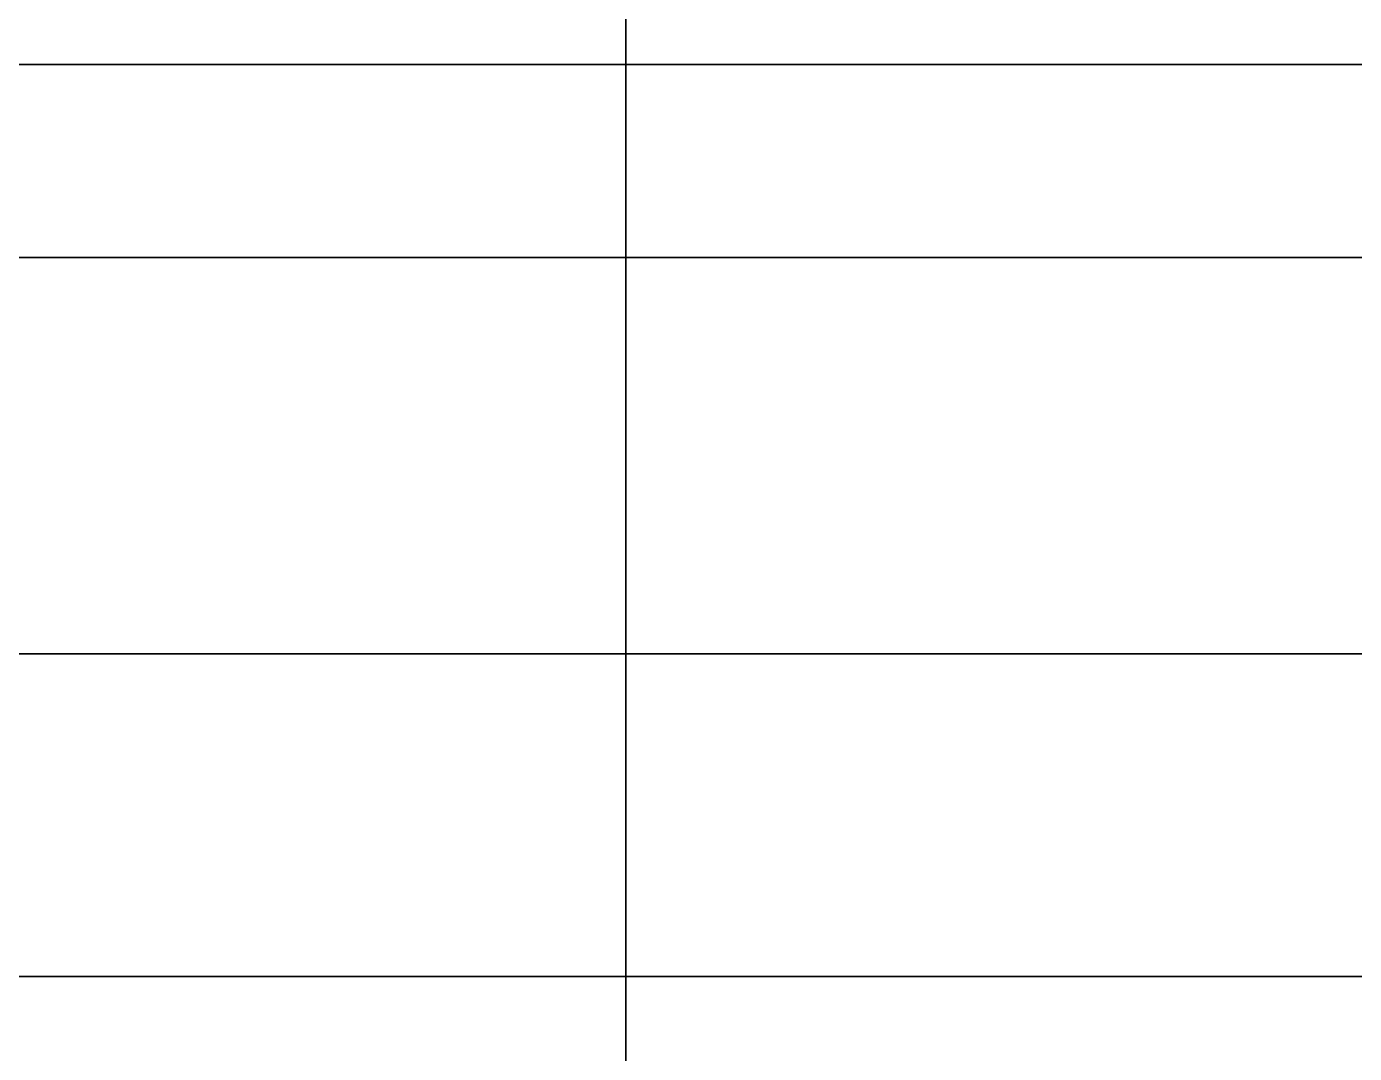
# Model space of a CAD drawing. Header units: millimetres. Extents: x 516 to 946, y 0 to 190.
# Drawn here: x 880.21 to 912.88, y 93.52 to 118.78 of the extents above; entities that cross this region are included whole.
import ezdxf

# ---------------------------------------------------------------- set-up
doc = ezdxf.new("R2010")
doc.units = ezdxf.units.MM
doc.layers.add('1', color=7, linetype='Continuous', true_color=0xffffff)

# ---------------------------------------------------------------- blocks, each defined once
blk = doc.blocks.new('UG_SURFACE_001')
at = {"layer": '1', "color": 252, "linetype": 'Continuous', "lineweight": 35}
for points in [[(379.404724, 128.719792, 3.5), (359.575093, 128.719792, 3.5), (359.575093, 117.845915, 3.5), (379.404724, 117.845915, 3.5)], [(379.404724, 117.845915, 1.5), (359.575093, 117.845915, 1.5), (359.575093, 128.719792, 1.5), (379.404724, 128.719792, 1.5)], [(398.837745, 128.719792, 3.5), (379.404724, 128.719792, 3.5), (379.404724, 117.845915, 3.5), (398.837745, 117.845915, 3.5)], [(398.837745, 117.845915, 1.5), (379.404724, 117.845915, 1.5), (379.404724, 128.719792, 1.5), (398.837745, 128.719792, 1.5)], [(379.404724, 117.845915, 3.5), (359.575093, 117.845915, 3.5), (359.575093, 113.101698, 3.5), (379.404724, 113.101698, 3.5)], [(379.404724, 113.101698, 1.5), (359.575093, 113.101698, 1.5), (359.575093, 117.845915, 1.5), (379.404724, 117.845915, 1.5)], [(398.837745, 117.845915, 3.5), (379.404724, 117.845915, 3.5), (379.404724, 113.101698, 3.5), (398.837745, 113.101698, 3.5)], [(398.837745, 113.101698, 1.5), (379.404724, 113.101698, 1.5), (379.404724, 117.845915, 1.5), (398.837745, 117.845915, 1.5)], [(379.404724, 113.101698, 3.5), (359.575093, 113.101698, 3.5), (359.575093, 103.351697, 3.5), (379.404724, 103.351697, 3.5)], [(379.404724, 103.351697, 1.5), (359.575093, 103.351697, 1.5), (359.575093, 113.101698, 1.5), (379.404724, 113.101698, 1.5)], [(398.837745, 113.101698, 3.5), (379.404724, 113.101698, 3.5), (379.404724, 103.351697, 3.5), (398.837745, 103.351697, 3.5)], [(398.837745, 103.351697, 1.5), (379.404724, 103.351697, 1.5), (379.404724, 113.101698, 1.5), (398.837745, 113.101698, 1.5)], [(379.404724, 103.351697, 3.5), (359.575093, 103.351697, 3.5), (359.575093, 95.420301, 3.5), (379.404724, 95.420301, 3.5)], [(379.404724, 95.420301, 1.5), (359.575093, 95.420301, 1.5), (359.575093, 103.351697, 1.5), (379.404724, 103.351697, 1.5)], [(398.837745, 103.351697, 3.5), (379.404724, 103.351697, 3.5), (379.404724, 95.420301, 3.5), (398.837745, 95.420301, 3.5)], [(398.837745, 95.420301, 1.5), (379.404724, 95.420301, 1.5), (379.404724, 103.351697, 1.5), (398.837745, 103.351697, 1.5)], [(379.404724, 95.420301, 3.5), (359.575093, 95.420301, 3.5), (359.575093, 90.379037, 3.5), (379.404724, 90.379037, 3.5)], [(379.404724, 90.379037, 1.5), (359.575093, 90.379037, 1.5), (359.575093, 95.420301, 1.5), (379.404724, 95.420301, 1.5)], [(398.837745, 95.420301, 3.5), (379.404724, 95.420301, 3.5), (379.404724, 90.379037, 3.5), (398.837745, 90.379037, 3.5)], [(398.837745, 90.379037, 1.5), (379.404724, 90.379037, 1.5), (379.404724, 95.420301, 1.5), (398.837745, 95.420301, 1.5)]]:
    blk.add_3dface(points, dxfattribs=at)
blk = doc.blocks.new('1стенка_MODEL')
at = {"layer": '1', "color": 252, "linetype": 'Continuous', "lineweight": 35}
blk.add_blockref('UG_SURFACE_001', (0, 0), dxfattribs=at)

msp = doc.modelspace()

# ---------------------------------------------------------------- block references
at = {"layer": '1', "color": 163, "linetype": 'Continuous', "lineweight": 70}
msp.add_blockref('1стенка_MODEL', (515.550342, 0), dxfattribs=at)

doc.saveas('drawing.dxf')
